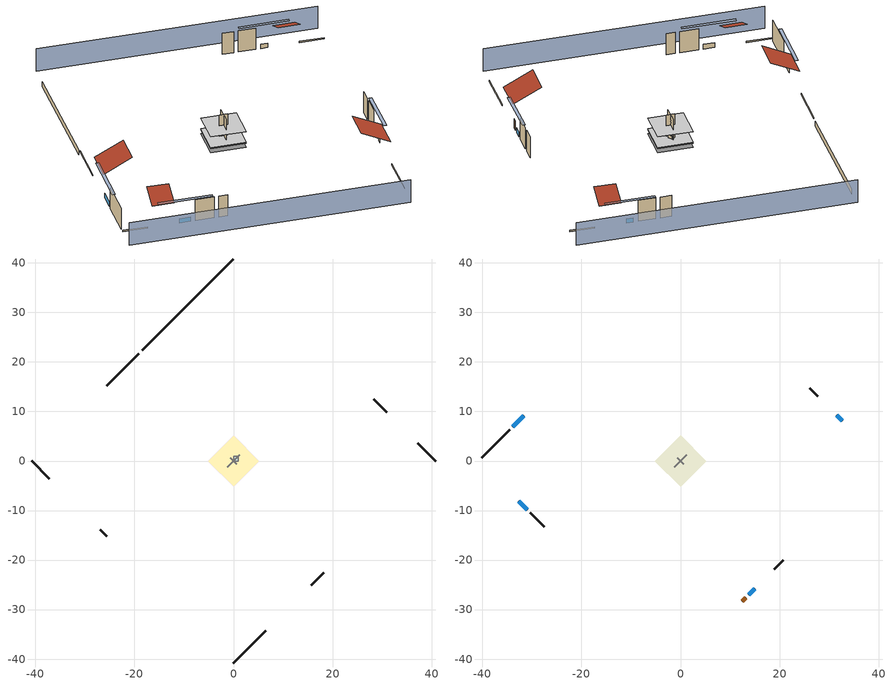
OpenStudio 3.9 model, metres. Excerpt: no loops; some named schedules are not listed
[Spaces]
garage 1
 floor foundation (Slab1 construction): -5.17,0 0,5.17 5.17,0 0,-5.17 z0
 wall outside (Wall1 construction): 30.91,9.87 28.33,12.46 z0.3:5.18
 wall outside (Wall2 construction): 15.66,-25.12 18.25,-22.54 z0.3:5.18
 wall outside (Wall9 construction): -26.89,-13.89 -25.6,-15.19 z0.3:5.18
 wall to conditioned space 1 (Wall5 construction Reversed): 1.29,1.29 -1.29,-1.29 z0.3:5.18
 wall to conditioned space 1 (Wall6 construction Reversed): -0.65,0.65 0.65,-0.65 z0.3:5.18
crawlspace - vented 1
 floor foundation (Slab2 construction): -5.1,0 0,5.1 5.1,0 0,-5.1 z-0.91
 wall outside (RimJoist1 construction): -19.11,21.68 -25.59,15.19 z0.3:0.61
 wall outside (RimJoist2 construction): 40.79,0 37.19,3.6 z0.3:0.61
 wall outside (RimJoist3 construction): 0,-40.79 6.49,-34.3 z0.3:0.61
 wall outside (RimJoist4 construction): -40.79,0 -37.19,-3.6 z0.3:0.61
 wall foundation (FoundationWall1 construction): 0,40.79 -18.45,22.34 z-0.91:0.3
central ac and furnace airloop ret air space
 floor adiabatic (AdiabaticConst): 0,0 0,1 1,1 1,0 z0
 wall adiabatic (AdiabaticConst): 0,1 0,0 1,0 1,1 0,1 z0:1
 ceiling adiabatic (AdiabaticConst): 1,0 1,1 0,1 0,0 z1
conditioned space 1
 floor to crawlspace - vented 1 (Floor1 construction): -5.1,0 0,5.1 5.1,0 0,-5.1 z0.3
 floor to garage 1 (Floor2 construction): -5.17,0 0,5.17 5.17,0 0,-5.17 z0.3
 floor adiabatic (AdiabaticFloorConstruction): -5.1,0 0,5.1 5.1,0 0,-5.1 z2.74
 wall outside (Wall3 construction): -34.52,6.26 -40.13,0.66 z0.3:5.18
 wall outside (Wall4 construction): 27.67,13.12 26.05,14.74 z0.3:5.18
 wall outside (Wall7 construction): 18.91,-21.88 20.73,-20.06 z0.3:5.18
 wall outside (Wall8 construction): -30.31,-10.48 -27.55,-13.24 z0.3:5.18
 wall outside (AdiabaticWallConstruction): -31.6,9.18 -33.87,6.92 / -32.65,-8.14 -30.96,-9.82 z0.3:1.39; 32.65,8.14 31.57,9.22 z0.3:1.3; 13.8,-26.99 15.01,-25.78 z0.3:1.45
 wall outside (AdiabaticWallConstruction 1): 12.5,-28.29 13.14,-27.64 z0.3:2.34
 window (WindowConstruction): -31.6,9.18 -33.87,6.92 z0.3:1.39
 window (WindowConstruction 1): 32.65,8.14 31.57,9.22 z0.3:1.3
 window (WindowConstruction 2): 13.8,-26.99 15.01,-25.78 z0.3:1.45
 window (WindowConstruction 3): -32.65,-8.14 -30.97,-9.82 z0.3:1.39
 door (Door): 12.5,-28.29 13.14,-27.64 z0.3:2.34
 ceiling adiabatic (AdiabaticFloorConstruction): 0,-5.1 5.1,0 0,5.1 -5.1,0 z2.74
 roof outside (Roof1 construction): -30.95,9.84,5.18 -26.75,5.64,8.15 -22.05,10.34,8.15 -26.25,14.54,5.18
 roof outside (Roof2 construction): 11.84,-28.95,5.18 7.64,-24.75,8.15 2.94,-29.44,8.15 7.14,-33.64,5.18
 roof outside (Roof3 construction): 33.31,7.48,5.18 30.42,4.6,7.22 33.65,1.37,7.22 36.53,4.26,5.18
 roof outside (Roof4 construction): -33.31,-7.48,5.18 -30.42,-4.6,7.22 -33.65,-1.37,7.22 -36.53,-4.26,5.18
shading: -44.02,-3.23 -3.23,-44.02 / 44.02,3.23 3.23,44.02 z0:5.18; -36.98,3.81 -28.49,12.29 -28.92,12.72 -37.41,4.24 z5.79; 28.46,12.33 35.76,5.03 36.19,5.46 28.89,12.76 z5.7; 18.12,-22.67 10.69,-30.1 11.12,-30.53 18.55,-23.1 z5.85; -27.86,-12.93 -35.76,-5.03 -36.19,-5.46 -28.29,-13.36 z5.79
[Site]
Portland Intl Arpt_OR: Latitude {deg}=45.59; Longitude {deg}=-122.6; Time Zone {hr}=-8; Elevation {m}=33; Terrain=Suburbs; Keep Site Location Information=Yes
[Site:GroundTemperature:Shallow]
10.2558, 8.96328, 8.85977, 9.47314, 11.9355, 14.3863, 16.5111, 17.8571, 17.9714, 16.8767, 14.8061, 12.4304
[Site:WaterMainsTemperature]
Calculation Method=Schedule; Temperature Schedule=mains temperature schedule
[Building]
Building 1
[Material] Roughness=Rough
Name | Thickness {m} | Conductivity {W/m-K} | Density {kg/m3} | Specific Heat {J/kg-K} | Thermal Absorptance | Solar Absorptance | Visible Absorptance
asphalt or fiberglass shingles | 0.00635 | 0.162714 | 1121.4 | 1465.45 | 0.9 | 0.85 | 0.85
osb sheathing 0.75 in. | 0.01905 | 0.115458 | 512.64 | 1214.23 | 0.9 | 0.7 | 0.7
roof stud and cavity | 0.2032 | 0.97696 | 78.34581 | 1123.46 | 0.9 | 0.7 | 0.7
gypsum board | 0.0127 | 0.160291 | 801 | 837.4 | 0.9 | 0.6 | 0.6
wood siding | 0.0254 | 0.102417 | 544.68 | 1172.36 | 0.9 | 0.85 | 0.85
osb sheathing 0.5 in. | 0.0127 | 0.115458 | 512.64 | 1214.23 | 0.9 | 0.7 | 0.7
wall stud and cavity | 0.1397 | 0.727959 | 139.0536 | 1170.24 | 0.9 | 0.6 | 0.6
wall stud and cavity 1 | 0.1397 | 0.550994 | 139.0536 | 1170.24 | 0.9 | 0.7 | 0.7
osb sheathing 0.5 in. 1; osb sheathing 0.5 in. 2 | 0.0127 | 0.115458 | 512.64 | 1214.23
wall stud and cavity 2 | 0.1397 | 0.335416 | 139.0536 | 1170.24 | 0.9 | 0.7 | 0.7
rim joist stud and cavity | 0.0508 | 0.178688 | 50.32683 | 1063.81 | 0.9 | 0.6 | 0.6
floor stud and cavity | 0.1397 | 0.923637 | 92.3553 | 1139.71 | 0.9 | 0.7 | 0.7
floor covering | 0.0127 | 0.0433444 | 54.468 | 1339.84 | 0.9 | 0.6 | 0.6
concrete 4.0 in. | 0.1016 | 1.803125 | 2242.8 | 837.4 | 0.9 | 0.7 | 0.7
concrete 8.0 in. | 0.2032 | 1.803125 | 2242.8 | 837.4 | 0.9 | 0.7 | 0.7
soil 0.5 in. | 0.0127 | 1.9041 | 1842.3 | 418.7 | 0.9 | 0.7 | 0.7
wood siding 1; wood siding 2 | 0.0254 | 0.102417 | 544.68 | 1172.36
wall rigid ins; floor rigid ins | 0.512978 | 0.029427 | 32.04 | 1214.23 | 0.9 | 0.7 | 0.7
wall stud and cavity 3 | 0.0889 | 0.380278 | 52.3479 | 1209.89 | 0.9 | 0.7 | 0.7
door material | 0.04445 | 0.0612267 | 512.64 | 1214.23 | 0.9 | 0.7 | 0.7
floor stud and cavity 1 | 0.1397 | 1.75129 | 37.0049 | 1207.88 | 0.9 | 0.7 | 0.7
wall stud and cavity 4 | 0.0889 | 0.391764 | 83.0341 | 1211.67 | 0.9 | 0.7 | 0.7
furniture material conditioned space 1; furniture material garage 1 | 0.1524 | 0.115458 | 640.8 | 1214.23 | 0.9 | 0.6 | 0.6
[Construction]
Roof1 construction; Roof2 construction; Roof3 construction; Roof4 construction: asphalt or fiberglass shingles, osb sheathing 0.75 in., roof stud and cavity, gypsum board
Wall1 construction; Wall2 construction; Wall9 construction: wood siding, osb sheathing 0.5 in., wall stud and cavity
Wall3 construction; Wall4 construction; Wall7 construction; Wall8 construction: wood siding, osb sheathing 0.5 in., wall stud and cavity 1, gypsum board
Wall5 construction Reversed: gypsum board, wall stud and cavity 2, osb sheathing 0.5 in. 1
Wall6 construction Reversed: gypsum board, wall stud and cavity 2, osb sheathing 0.5 in. 2
RimJoist1 construction; RimJoist2 construction; RimJoist3 construction; RimJoist4 construction: wood siding, rim joist stud and cavity
Floor1 construction; Floor2 construction: floor stud and cavity, osb sheathing 0.75 in., floor covering
Slab1 construction: concrete 4.0 in.
FoundationWall1 construction: concrete 8.0 in.
Slab2 construction: soil 0.5 in.
WindowConstruction; WindowConstruction 1; WindowConstruction 2; WindowConstruction 3: WindowMaterial
AdiabaticWallConstruction: wood siding 1, wall rigid ins, wall stud and cavity 3, gypsum board
Door: door material
AdiabaticWallConstruction 1: wood siding 2, wall rigid ins, wall stud and cavity 3, gypsum board
AdiabaticFloorConstruction: floor stud and cavity 1, floor rigid ins, osb sheathing 0.75 in., floor covering
PartitionWallConstruction: gypsum board, wall stud and cavity 4, gypsum board
furniture construction conditioned space 1: furniture material conditioned space 1
furniture construction garage 1: furniture material garage 1
AdiabaticConst: Adiabatic
[WindowMaterial:SimpleGlazingSystem]
WindowMaterial: U-Factor {W/m2-K}=4.31528; Solar Heat Gain Coefficient=0.67
[Material:NoMass]
Adiabatic: Roughness=Rough; Thermal Resistance {m2-K/W}=176.1
[ThermalZone] Multiplier=1; Use Ideal Air Loads=No
Name | Volume {m3} | Thermostat
conditioned space | 384.656 | conditioned space temperature setpoint
garage | 130.484
crawlspace - vented | 63.543
central ac and furnace airloop ret air zone | 1
[Sizing:Zone] Zone Cooling Design Supply Air Temperature Input Method=SupplyAirTemperature; Zone Cooling Design Supply Air Temperature {C}=14; Zone Cooling Design Supply Air Temperature Difference {deltaC}=11.11; Zone Heating Design Supply Air Temperature Input Method=SupplyAirTemperature; Zone Heating Design Supply Air Temperature {C}=40; Zone Heating Design Supply Air Temperature Difference {deltaC}=11.11; Zone Cooling Design Supply Air Humidity Ratio {kg-H2O/kg-air}=0.0085; Zone Heating Design Supply Air Humidity Ratio {kg-H2O/kg-air}=0.008; Cooling Design Air Flow Method=DesignDay; Heating Design Air Flow Method=DesignDay; Account for Dedicated Outdoor Air System=No; Dedicated Outdoor Air System Control Strategy=NeutralSupplyAir; Dedicated Outdoor Air Low Setpoint Temperature for Design {C}=autosize; Dedicated Outdoor Air High Setpoint Temperature for Design {C}=autosize; Zone Load Sizing Method=Sensible Load Only No Latent Load; Zone Latent Cooling Design Supply Air Humidity Ratio Input Method=HumidityRatioDifference; Zone Cooling Design Supply Air Humidity Ratio Difference {kgWater/kgDryAir}=0.005; Zone Latent Heating Design Supply Air Humidity Ratio Input Method=HumidityRatioDifference; Zone Humidification Design Supply Air Humidity Ratio Difference {kgWater/kgDryAir}=0.005; Sizing Option=Coincident
garage; crawlspace - vented; central ac and furnace airloop ret air zone
[Space]
Name | Thermal Zone | Volume {m3}
conditioned space 1 | conditioned space | 384.656
garage 1 | garage | 130.484
crawlspace - vented 1 | crawlspace - vented | 63.543
central ac and furnace airloop ret air space | central ac and furnace airloop ret air zone
[ThermostatSetpoint:DualSetpoint]
conditioned space temperature setpoint: Heating Setpoint Temperature Schedule=heating setpoint; Cooling Setpoint Temperature Schedule=cooling setpoint; Temperature Difference Between Cutout And Setpoint {deltaC}=0
[Foundation:Kiva] Wall Depth Below Slab {m}=0.2032
Name | Initial Indoor Air Temperature {C} | Wall Height Above Grade {m}
Foundation Kiva 1 | 13.4258 | 0.1016
Foundation Kiva 2 | 8.58325 | 0.3048
[Foundation:Kiva:Settings]
Soil Conductivity {W/m-K}=1.9041; Soil Density {kg/m3}=1842.3; Soil Specific Heat {J/kg-K}=418.7; Ground Solar Absorptivity=0.9; Ground Thermal Absorptivity=0.9; Ground Surface Roughness {m}=0.03; Far-Field Width {m}=40; Deep-Ground Boundary Condition=ZeroFlux; Deep-Ground Depth {m}=40; Minimum Cell Dimension {m}=0.2; Maximum Cell Growth Coefficient=3; Simulation Timestep=Timestep
[SurfaceProperty:ExposedFoundationPerimeter] Exposed Perimeter Calculation Method=TotalExposedPerimeter
Name | Total Exposed Perimeter {m}
Slab1 | 18.288
Slab2 | 26.09088
[SurfaceProperty:IncidentSolarMultiplier] Incident Solar Multiplier=1; Incident Solar Multiplier Schedule=trans schedule winter=0.85 summer=0.7
Window1; Window2; Window3; Window4
[InternalMass:Definition] Design Level Calculation Method=SurfaceArea
Name | Construction | Surface Area {m2}
partition wall mass | PartitionWallConstruction | 157.749
furniture mass conditioned space 1 | furniture construction conditioned space 1 | 63.09974
furniture mass garage 1 | furniture construction garage 1 | 5.35122
[InternalMass] Multiplier=1
Name | Internal Mass Definition | Space or SpaceType
partition wall mass | partition wall mass | conditioned space 1
furniture mass conditioned space 1 | furniture mass conditioned space 1 | conditioned space 1
furniture mass garage 1 | furniture mass garage 1 | garage 1
[Fan:SystemModel]
central ac and furnace supply fan: Availability Schedule=Always On Discrete; Design Maximum Air Flow Rate {m3/s}=0.859416; Speed Control Method=Discrete; Electric Power Minimum Flow Rate Fraction=0.2; Design Pressure Rise {Pa}=500; Motor Efficiency=1; Motor In Air Stream Fraction=1; Design Electric Power Consumption {W}=autosize; Design Power Sizing Method=PowerPerFlow; Electric Power Per Unit Flow Rate {W/(m3/s)}=1059.44; Electric Power Per Unit Flow Rate Per Unit Pressure {W-s/m3-Pa}=1.66667; Fan Total Efficiency=0.7; Motor Loss Radiative Fraction=0; Speed Flow Fraction 1=0.8715; Speed Electric Power Fraction 1=0.66191; Speed Flow Fraction 2=1; Speed Electric Power Fraction 2=1
[EnergyManagementSystem:Sensor]
Name | Output Variable or Output Meter Index Key | Output Variable or Output Meter
central_ac_and_furnace_supply_fan_s; central_ac_and_furnace_supply_fan_s_1 | central ac and furnace supply fan | Fan Electricity Energy
water_heater_T_set | water heater setpoint | Schedule Value
out_pb_s |  | Site Outdoor Air Barometric Pressure
out_wt_s |  | Site Outdoor Air Humidity Ratio
site_vw_s |  | Site Wind Speed
cool_season | cooling season schedule | Schedule Value
central_ac_and_furnace_airloop_Fan_RTF_s | central ac and furnace supply fan | Fan Runtime Fraction Speed 1
central_ac_and_furnace_airloop_Fan_RTF_s_1 | central ac and furnace supply fan | Fan Runtime Fraction Speed 2
central_ac_and_furnace_airloop_AH_MFR_s | Node 6 | System Node Mass Flow Rate
central_ac_and_furnace_airloop_AH_VFR_s | Node 6 | System Node Current Density Volume Flow Rate
central_ac_and_furnace_airloop_AH_Tout_s | Node 6 | System Node Temperature
central_ac_and_furnace_airloop_AH_Wout_s | Node 6 | System Node Humidity Ratio
central_ac_and_furnace_airloop_RA_T_s | Node 9 | System Node Temperature
central_ac_and_furnace_airloop_Ra_W_s | Node 9 | System Node Humidity Ratio
central_ac_and_furnace_airloop_0_DZ_T_s | crawlspace - vented | Zone Air Temperature
central_ac_and_furnace_airloop_0_DZ_W_s | crawlspace - vented | Zone Mean Air Humidity Ratio
natural_vent_s | natural vent schedule | Schedule Value
htg_sp_s | heating setpoint | Schedule Value
clg_sp_s | cooling setpoint | Schedule Value
mech_vent_range_fan_0_sch_s | mech vent range fan 0 schedule | Schedule Value
mech_vent_bath_fan_0_sch_s | mech vent bath fan 0 schedule | Schedule Value
clothes_dryer_exhaust_0_sch_s | clothes_dryer | Schedule Value
htg_load_cond |  | Heating:EnergyTransfer:Zone:CONDITIONED SPACE
clg_load_cond |  | Cooling:EnergyTransfer:Zone:CONDITIONED SPACE
htg_load_duct |  | Heating:EnergyTransfer:Zone:CENTRAL AC AND FURNACE AIRLOOP RET AIR ZONE
clg_load_duct |  | Cooling:EnergyTransfer:Zone:CENTRAL AC AND FURNACE AIRLOOP RET AIR ZONE
s_conv | Floor1 | Surface Inside Face Convection Heat Gain Energy
s_ig | Floor1 | Surface Inside Face Internal Gains Radiation Heat Gain Energy
s_sol | Floor1 | Surface Inside Face Solar Radiation Heat Gain Energy
s_lgt | Floor1 | Surface Inside Face Lights Radiation Heat Gain Energy
s_surf | Floor1 | Surface Inside Face Net Surface Thermal Radiation Heat Gain Energy
s_conv_1 | Floor2 | Surface Inside Face Convection Heat Gain Energy
s_ig_1 | Floor2 | Surface Inside Face Internal Gains Radiation Heat Gain Energy
s_sol_1 | Floor2 | Surface Inside Face Solar Radiation Heat Gain Energy
s_lgt_1 | Floor2 | Surface Inside Face Lights Radiation Heat Gain Energy
s_surf_1 | Floor2 | Surface Inside Face Net Surface Thermal Radiation Heat Gain Energy
s_conv_2 | inferred conditioned ceiling | Surface Inside Face Convection Heat Gain Energy
s_ig_2 | inferred conditioned ceiling | Surface Inside Face Internal Gains Radiation Heat Gain Energy
s_sol_2 | inferred conditioned ceiling | Surface Inside Face Solar Radiation Heat Gain Energy
s_lgt_2 | inferred conditioned ceiling | Surface Inside Face Lights Radiation Heat Gain Energy
s_surf_2 | inferred conditioned ceiling | Surface Inside Face Net Surface Thermal Radiation Heat Gain Energy
s_conv_3 | inferred conditioned floor | Surface Inside Face Convection Heat Gain Energy
s_ig_3 | inferred conditioned floor | Surface Inside Face Internal Gains Radiation Heat Gain Energy
s_sol_3 | inferred conditioned floor | Surface Inside Face Solar Radiation Heat Gain Energy
s_lgt_3 | inferred conditioned floor | Surface Inside Face Lights Radiation Heat Gain Energy
s_surf_3 | inferred conditioned floor | Surface Inside Face Net Surface Thermal Radiation Heat Gain Energy
s_conv_4 | Roof1 | Surface Inside Face Convection Heat Gain Energy
s_ig_4 | Roof1 | Surface Inside Face Internal Gains Radiation Heat Gain Energy
s_sol_4 | Roof1 | Surface Inside Face Solar Radiation Heat Gain Energy
s_lgt_4 | Roof1 | Surface Inside Face Lights Radiation Heat Gain Energy
s_surf_4 | Roof1 | Surface Inside Face Net Surface Thermal Radiation Heat Gain Energy
s_conv_5 | Roof2 | Surface Inside Face Convection Heat Gain Energy
s_ig_5 | Roof2 | Surface Inside Face Internal Gains Radiation Heat Gain Energy
s_sol_5 | Roof2 | Surface Inside Face Solar Radiation Heat Gain Energy
s_lgt_5 | Roof2 | Surface Inside Face Lights Radiation Heat Gain Energy
s_surf_5 | Roof2 | Surface Inside Face Net Surface Thermal Radiation Heat Gain Energy
s_conv_6 | Roof3 | Surface Inside Face Convection Heat Gain Energy
s_ig_6 | Roof3 | Surface Inside Face Internal Gains Radiation Heat Gain Energy
s_sol_6 | Roof3 | Surface Inside Face Solar Radiation Heat Gain Energy
s_lgt_6 | Roof3 | Surface Inside Face Lights Radiation Heat Gain Energy
s_surf_6 | Roof3 | Surface Inside Face Net Surface Thermal Radiation Heat Gain Energy
s_conv_7 | Roof4 | Surface Inside Face Convection Heat Gain Energy
s_ig_7 | Roof4 | Surface Inside Face Internal Gains Radiation Heat Gain Energy
s_sol_7 | Roof4 | Surface Inside Face Solar Radiation Heat Gain Energy
s_lgt_7 | Roof4 | Surface Inside Face Lights Radiation Heat Gain Energy
s_surf_7 | Roof4 | Surface Inside Face Net Surface Thermal Radiation Heat Gain Energy
ss_sol | Door1 | Surface Inside Face Solar Radiation Heat Gain Energy
ss_lgt | Door1 | Surface Inside Face Lights Radiation Heat Gain Energy
ss_conv | Door1 | Surface Inside Face Convection Heat Gain Energy
ss_ig | Door1 | Surface Inside Face Internal Gains Radiation Heat Gain Energy
ss_surf | Door1 | Surface Inside Face Net Surface Thermal Radiation Heat Gain Energy
[ElectricEquipment:Definition] Design Level Calculation Method=EquipmentLevel
Name | Design Level {W} | Fraction Latent | Fraction Radiant | Fraction Lost
ceiling fan | 17.5756 | 0 | 0.558 | 0
clothes washer | 235.263 | 0.03 | 0.162 | 0.7
clothes dryer | 504.542 | 0.015 | 0.081 | 0.85
dishwasher | 380.235 | 0.3 | 0.18 | 0.4
fridge | 41.5354 | 0 | 0.6 | 0
freezer | 194.914 | 0 | 0.6 | 0
cooking range | 72.3374 | 0.16 | 0.384 | 0.2
misc tv | 214.692 | 0 | 0.6 | 0
misc plug loads | 162.343 | 0.021 | 0.558 | 0.049
whole house fan; mech vent house fan | 0 | 0 | 0 | 1
mech vent house fan cfis | 0 | 0 | 0 | 0
mech vent range fan 0; mech vent bath fan 0 | 30 | 0 | 0 | 1
[ElectricEquipment]
Name | Electric Equipment Definition | Space or SpaceType | Schedule
ceiling fan | ceiling fan | conditioned space 1 | ceiling_fan
clothes washer | clothes washer | conditioned space 1 | clothes_washer
clothes dryer | clothes dryer | conditioned space 1 | clothes_dryer
dishwasher | dishwasher | conditioned space 1 | dishwasher
fridge | fridge | conditioned space 1 | fridge schedule
freezer | freezer | garage 1 | freezer schedule
cooking range | cooking range | conditioned space 1 | cooking_range
misc tv | misc tv | conditioned space 1 | plug_loads_tv
misc plug loads | misc plug loads | conditioned space 1 | plug_loads_other
whole house fan | whole house fan | conditioned space 1 | Always On Discrete
mech vent house fan | mech vent house fan | conditioned space 1 | mech vent house fan schedule
mech vent house fan cfis | mech vent house fan cfis | conditioned space 1 | mech vent house fan cfis schedule
mech vent range fan 0 | mech vent range fan 0 | conditioned space 1 | mech vent range fan 0 schedule
mech vent bath fan 0 | mech vent bath fan 0 | conditioned space 1 | mech vent bath fan 0 schedule
[OtherEquipment:Definition] Design Level Calculation Method=EquipmentLevel
Name | Design Level {W} | Fraction Latent | Fraction Radiant | Fraction Lost
water heater sens; central ac and furnace airloop_0 SupSensLkToCond; central ac and furnace airloop_0 SupCondToLv; central ac and furnace airloop_0 RetCondToRP; central ac and furnace airloop_0 RetSensLkToRP; central ac and furnace airloop_0 SupCondToDZ; central ac and furnace airloop_0 RetCondToDZ; central ac and furnace airloop_0 SupSensLkToDZ; mech vent house fan sensible load | 0 | 0 | 0 | 0
water heater lat; central ac and furnace airloop_0 SupLatLkToCond; central ac and furnace airloop_0 RetLatLkToRP; central ac and furnace airloop_0 SupLatLkToDZ; mech vent house fan latent load | 0 | 1 | 0 | 0
water heater energy adjustment1 | 0.01 | 0 | 0 | 1
clothes dryer 2 | 6702.93 | 0.015 | 0.081 | 0.85
cooking range 2 | 2120 | 0.16 | 0.384 | 0.2
general water use sensible | -43.4886 | 0 | 0.6 | 0
general water use latent | 44.1266 | 1 | 0 | 0
[OtherEquipment]
Name | Other Equipment Definition | Space or SpaceType | Schedule | Fuel Type
water heater sens | water heater sens | conditioned space 1 | Always On Discrete
water heater lat | water heater lat | conditioned space 1 | Always On Discrete
water heater energy adjustment1 | water heater energy adjustment1 | conditioned space 1 | Always On Discrete | Electricity
clothes dryer 1 | clothes dryer 2 | conditioned space 1 | clothes_dryer | NaturalGas
cooking range 1 | cooking range 2 | conditioned space 1 | cooking_range | NaturalGas
general water use sensible | general water use sensible | conditioned space 1 | general water use schedule
general water use latent | general water use latent | conditioned space 1 | general water use schedule
central ac and furnace airloop_0 SupSensLkToCond | central ac and furnace airloop_0 SupSensLkToCond | conditioned space 1 | Always On Discrete
central ac and furnace airloop_0 SupLatLkToCond | central ac and furnace airloop_0 SupLatLkToCond | conditioned space 1 | Always On Discrete
central ac and furnace airloop_0 SupCondToLv | central ac and furnace airloop_0 SupCondToLv | conditioned space 1 | Always On Discrete
central ac and furnace airloop_0 RetCondToRP | central ac and furnace airloop_0 RetCondToRP | central ac and furnace airloop ret air space | Always On Discrete
central ac and furnace airloop_0 RetSensLkToRP | central ac and furnace airloop_0 RetSensLkToRP | central ac and furnace airloop ret air space | Always On Discrete
central ac and furnace airloop_0 RetLatLkToRP | central ac and furnace airloop_0 RetLatLkToRP | central ac and furnace airloop ret air space | Always On Discrete
central ac and furnace airloop_0 SupCondToDZ | central ac and furnace airloop_0 SupCondToDZ | crawlspace - vented 1 | Always On Discrete
central ac and furnace airloop_0 RetCondToDZ | central ac and furnace airloop_0 RetCondToDZ | crawlspace - vented 1 | Always On Discrete
central ac and furnace airloop_0 SupSensLkToDZ | central ac and furnace airloop_0 SupSensLkToDZ | crawlspace - vented 1 | Always On Discrete
central ac and furnace airloop_0 SupLatLkToDZ | central ac and furnace airloop_0 SupLatLkToDZ | crawlspace - vented 1 | Always On Discrete
mech vent house fan sensible load | mech vent house fan sensible load | conditioned space 1 | Always On Discrete
mech vent house fan latent load | mech vent house fan latent load | conditioned space 1 | Always On Discrete
[WaterUse:Equipment:Definition]
Name | Peak Flow Rate {m3/s}
clothes washer | 1.39176e-05
dishwasher | 6.61595e-06
[Lights:Definition] Design Level Calculation Method=LightingLevel; Fraction Radiant=0.6; Fraction Visible=0.2; Return Air Fraction=0
Name | Lighting Level {W}
interior lighting | 342.447
garage lighting | 13.7543
[Lights] Fraction Replaceable=1
Name | Lights Definition | Space or SpaceType | Schedule
interior lighting | interior lighting | conditioned space 1 | lighting_interior
garage lighting | garage lighting | garage 1 | lighting_garage
[Exterior:Lights:Definition]
exterior lighting: Design Level {W}=10.6381
[Exterior:Lights]
exterior lighting: Exterior Lights Definition=exterior lighting; Schedule=exterior lighting schedule
[People:Definition]
occupants: Number of People Calculation Method=People; Number of People {people}=2; Fraction Radiant=0.314171; Sensible Heat Fraction=0.56303; Carbon Dioxide Generation Rate {m3/s-W}=0; Enable ASHRAE 55 Comfort Warnings=No; Mean Radiant Temperature Calculation Type=EnclosureAveraged
[People]
occupants: People Definition=occupants; Space or SpaceType=conditioned space 1; Number of People Schedule=occupants; Activity Level Schedule=occupants activity schedule; Multiplier=1
[ZoneMixing] Schedule=Always On Continuous; Design Flow Rate Calculation Method=Flow/Zone; Design Flow Rate {m3/s}=0
Name | Zone or Space | Source Zone or Space
central ac and furnace airloop_0 ZoneMixDZToCond mix | conditioned space | crawlspace - vented
central ac and furnace airloop_0 ZoneMixCondToDZ mix | crawlspace - vented | conditioned space
[SpaceInfiltration:DesignFlowRate] Schedule=Always On Discrete
Name | Space or SpaceType | Design Flow Rate Calculation Method | Design Flow Rate {m3/s} | Air Changes per Hour {1/hr} | Constant Term Coefficient | Temperature Term Coefficient | Velocity Term Coefficient | Velocity Squared Term Coefficient
natural vent flow; whole house fan flow; infil flow | conditioned space 1 | Flow/Space | 0
infil crawlspace - vented 1 | crawlspace - vented 1 | AirChanges/Hour |  | 2.6013 | 1 | 0 | 0 | 0
crawlspace_vented 1 duct leakage imbalance infil flow | crawlspace - vented 1 | Flow/Space | 0
[SpaceInfiltration:EffectiveLeakageArea]
infil garage 1: Space or SpaceType=garage 1; Schedule=Always On Discrete; Effective Air Leakage Area {cm2}=815.51; Stack Coefficient=0.000129147; Wind Coefficient=4.64657e-05
